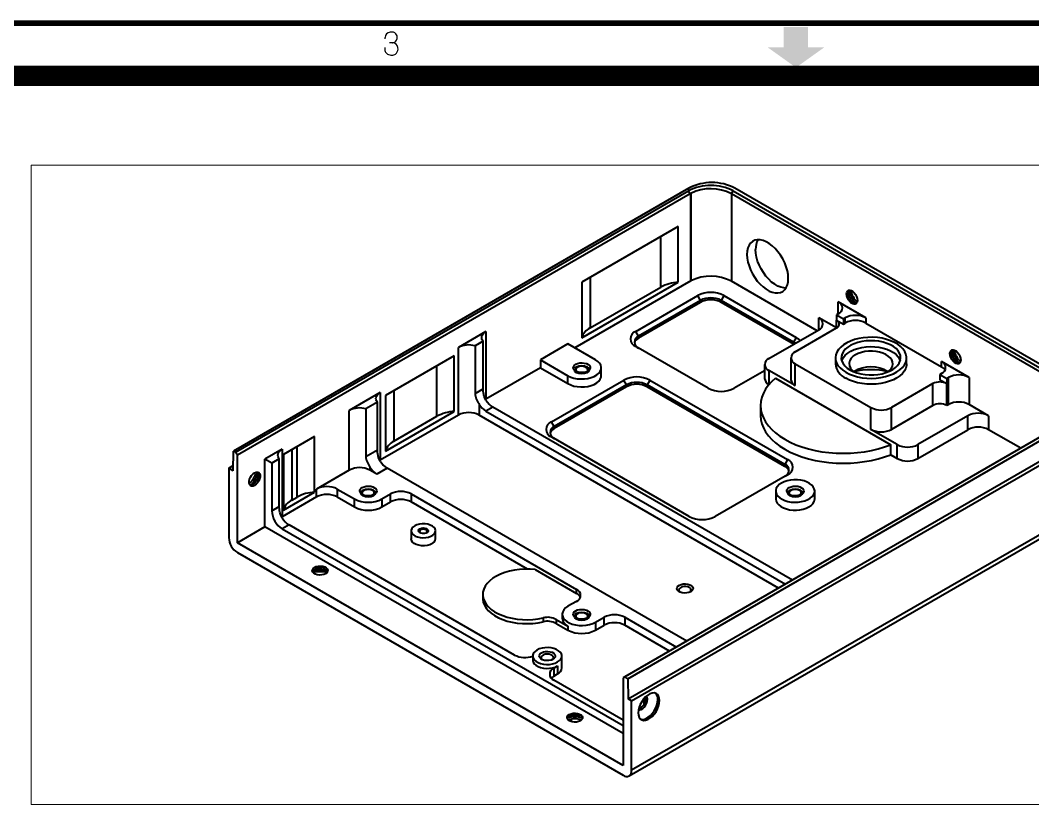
# Model space of a CAD drawing. Header units: millimetres. Extents: x 20 to 594, y 20 to 419.
# Drawn here: x 219 to 343.7, y 321.3 to 419.2 of the extents above; entities that cross this region are included whole.
import ezdxf

# ---------------------------------------------------------------- set-up
doc = ezdxf.new("R2010")
doc.units = ezdxf.units.MM
doc.layers.get('0').update_dxf_attribs({"color": 6})
doc.layers.add('DIM', color=2, linetype='Continuous', lineweight=9)
doc.layers.add('OUTLINE', color=3, linetype='Continuous', lineweight=40)

# ---------------------------------------------------------------- blocks, each defined once
blk = doc.blocks.new('A-2_규격도면_동인광학')
blk.add_hatch(color=256).paths.add_polyline_path([(296.05, 398.38), (293.05, 398.38), (293.05, 395.88), (291.05, 395.88), (294.55, 393.38), (298.05, 395.88), (296.05, 395.88)])
for p, q in [((243.95, 396.94), (243.95, 397.07)), ((244.86, 396.42), (244.47, 396.42)), ((244.86, 396.42), (244.87, 396.42))]:
    blk.add_line(p, q)
for points, const_width in [([(0, 0), (0, 398.86), (574, 398.86), (574, 0)], 0.7), ([(21.5, 6.5), (21.5, 392.36), (567.5, 392.36), (567.5, 6.5)], 2.5)]:
    blk.add_lwpolyline(points, close=True, dxfattribs=dict(const_width=const_width))
for centre, radius, start, end in [((244.63, 397.07), 0.682, 98.2529, 180), ((244.68, 396.73), 1.03, 75.0181, 98.2529), ((244.77, 397.07), 0.675, 44.0835, 75.0181), ((244.72, 397.12), 0.714, 307.7909, 348.3143), ((244.8, 397.1), 0.63, 348.3143, 44.0835), ((244.81, 395.7), 0.927, 169.7156, 200.2921), ((244.76, 397.06), 0.644, 278.5791, 307.7909), ((244.84, 395.75), 0.674, 69.434, 87.2286), ((244.82, 395.71), 0.712, 352.9335, 69.434), ((244.64, 395.74), 0.896, 309.2304, 352.9335), ((244.55, 395.6), 0.649, 200.2921, 239.5601), ((244.78, 395.99), 1.1, 239.5601, 270.0539), ((244.78, 395.57), 0.675, 270.0539, 309.2304)]:
    blk.add_arc(centre, radius, start, end)

msp = doc.modelspace()

# ---------------------------------------------------------------- linework, layer by layer
at = {"layer": 'DIM', "ltscale": 0.5}
msp.add_lwpolyline([(220.3, 401.354), (385.063, 401.354), (385.063, 322.593), (220.3, 322.593)], close=True, dxfattribs=at)
at = {"layer": 'OUTLINE'}
for p, q in [((301.342, 398.516), (245.254, 366.138)), ((245.514, 365.988), (301.305, 398.195)), ((301.517, 397.828), (301.305, 398.195)), ((306.608, 397.828), (306.82, 398.195)), ((306.82, 398.195), (349.247, 373.703)), ((349.931, 373.755), (307.038, 398.516)), ((301.517, 397.828), (245.726, 365.62)), ((301.609, 397.883), (301.609, 387.102)), ((301.609, 397.883), (301.611, 397.88)), ((301.611, 387.101), (301.611, 397.88)), ((349.035, 373.335), (306.608, 397.828)), ((306.608, 397.828), (306.608, 387.049)), ((300.032, 393.786), (288.153, 386.928)), ((300.032, 386.927), (300.032, 393.786)), ((297.898, 386.332), (297.898, 392.554)), ((301.609, 387.102), (287.304, 378.844)), ((288.153, 386.928), (288.153, 380.069)), ((288.153, 380.069), (300.032, 386.927)), ((289.184, 387.523), (289.184, 381.301)), ((301.611, 387.101), (301.609, 387.102)), ((317.151, 380.963), (306.608, 387.049)), ((289.184, 381.301), (297.898, 386.332)), ((294.814, 380.877), (302.45, 385.286)), ((302.79, 384.698), (295.153, 380.289)), ((302.79, 384.453), (295.153, 380.044)), ((302.79, 384.698), (302.45, 385.286)), ((302.79, 384.453), (302.79, 384.698)), ((305.675, 385.286), (305.335, 384.698)), ((314.245, 379.555), (305.335, 384.698)), ((305.335, 384.453), (305.335, 384.698)), ((314.245, 379.31), (305.335, 384.453)), ((305.675, 385.286), (314.584, 380.142)), ((323.155, 382.543), (319.76, 384.503)), ((319.76, 383.033), (319.76, 384.503)), ((319.76, 383.033), (319.548, 382.911)), ((319.548, 381.294), (317.363, 382.555)), ((317.363, 381.086), (317.363, 382.555)), ((319.548, 382.911), (320.397, 382.421)), ((319.548, 382.911), (319.548, 382.274)), ((319.548, 382.274), (320.397, 381.784)), ((319.548, 381.294), (319.548, 382.274)), ((320.397, 382.421), (320.609, 382.543)), ((320.397, 382.421), (320.397, 381.784)), ((320.397, 381.784), (320.609, 381.907)), ((320.609, 381.907), (320.609, 382.543)), ((323.155, 382.543), (323.155, 381.907)), ((323.155, 381.907), (332.488, 376.518)), ((276.358, 380.854), (272.964, 378.895)), ((276.358, 380.854), (276.358, 372.525)), ((295.153, 380.289), (294.814, 380.877)), ((311.212, 377.534), (317.363, 381.086)), ((314.457, 378.355), (319.548, 381.294)), ((276.007, 379.671), (275.013, 379.098)), ((276.007, 373.792), (276.007, 379.671)), ((286.456, 379.334), (283.062, 377.375)), ((289.85, 377.375), (286.456, 379.334)), ((295.153, 380.044), (295.153, 380.289)), ((314.584, 380.142), (314.245, 379.555)), ((314.457, 379.408), (314.245, 379.555)), ((314.245, 379.31), (314.245, 379.555)), ((272.964, 370.566), (272.964, 378.895)), ((275.013, 379.098), (275.013, 373.218)), ((303.723, 373.872), (294.814, 379.016)), ((272.455, 377.866), (263.97, 372.967)), ((272.455, 371.007), (272.455, 377.866)), ((283.062, 377.375), (283.062, 376.395)), ((283.062, 377.375), (286.456, 375.416)), ((310.684, 376.799), (310.684, 375.085)), ((313.93, 377.62), (313.93, 374.926)), ((314.457, 374.191), (314.457, 376.886)), ((314.457, 376.886), (323.791, 371.497)), ((319.411, 377.621), (319.411, 376.886)), ((328.171, 376.886), (328.171, 377.621)), ((335.882, 375.196), (332.488, 377.155)), ((332.488, 376.518), (332.488, 377.155)), ((270.321, 370.412), (270.321, 376.634)), ((283.062, 376.395), (276.358, 372.525)), ((283.062, 376.395), (286.456, 374.436)), ((290.553, 375.415), (290.553, 376.395)), ((310.684, 376.029), (306.948, 373.872)), ((311.212, 376.065), (311.212, 374.35)), ((314.457, 374.191), (311.212, 376.065)), ((332.488, 375.686), (332.276, 375.563)), ((332.276, 375.563), (333.125, 375.073)), ((332.276, 375.563), (332.276, 374.926)), ((284.419, 369.733), (293.329, 374.877)), ((293.668, 374.289), (284.759, 369.145)), ((286.456, 374.436), (286.456, 375.416)), ((293.668, 374.289), (293.329, 374.877)), ((293.668, 374.044), (293.668, 374.289)), ((296.553, 374.877), (296.214, 374.289)), ((313.184, 364.492), (296.214, 374.289)), ((296.214, 374.044), (296.214, 374.289)), ((296.553, 374.877), (313.524, 365.08)), ((311.212, 374.35), (311.239, 374.334)), ((312.025, 375.105), (326.223, 366.909)), ((331.428, 374.436), (326.337, 371.497)), ((331.428, 371.742), (331.428, 374.436)), ((332.276, 374.926), (333.125, 374.436)), ((333.125, 375.073), (333.337, 375.196)), ((333.125, 375.073), (333.125, 374.436)), ((333.125, 371.742), (333.125, 374.436)), ((333.337, 371.864), (333.337, 375.196)), ((335.882, 375.196), (335.882, 371.864)), ((263.333, 373.335), (259.515, 371.131)), ((263.333, 373.335), (263.333, 365.006)), ((265.001, 373.562), (265.001, 367.34)), ((275.013, 373.218), (276.007, 373.792)), ((293.668, 374.044), (284.759, 368.9)), ((313.184, 364.247), (296.214, 374.044)), ((262.982, 372.152), (261.563, 371.334)), ((262.982, 366.273), (262.982, 372.152)), ((263.97, 372.967), (263.97, 366.108)), ((275.51, 371.92), (275.51, 370.566)), ((333.337, 371.864), (333.125, 371.742)), ((338.28, 370.48), (335.882, 371.864)), ((259.515, 363.782), (259.515, 371.131)), ((261.563, 371.334), (261.563, 365.454)), ((272.964, 370.566), (263.333, 365.006)), ((263.97, 366.108), (272.455, 371.007)), ((312.419, 349.259), (275.51, 370.566)), ((277.207, 371.546), (276.358, 371.056)), ((276.358, 371.056), (313.268, 349.748)), ((314.116, 350.238), (277.207, 371.546)), ((349.247, 370.519), (293.456, 338.311)), ((310.197, 371.742), (310.197, 370.517)), ((323.791, 368.803), (323.791, 371.497)), ((331.428, 371.742), (326.337, 368.803)), ((326.337, 368.803), (326.337, 371.497)), ((265.001, 367.34), (270.321, 370.412)), ((284.759, 369.145), (284.419, 369.733)), ((293.843, 338.088), (349.931, 370.467)), ((335.734, 370.48), (329.582, 366.929)), ((335.734, 368.766), (335.734, 370.48)), ((338.28, 370.48), (338.28, 368.766)), ((284.759, 368.9), (284.759, 369.145)), ((294.305, 335.372), (352.005, 368.681)), ((327.037, 366.929), (323.791, 368.803)), ((329.582, 365.214), (335.734, 368.766)), ((342.245, 366.477), (338.28, 368.766)), ((255.23, 367.922), (251.411, 365.718)), ((255.23, 361.063), (255.23, 367.922)), ((301.39, 358.075), (284.419, 367.872)), ((293.88, 335.617), (349.968, 367.996)), ((326.223, 365.684), (326.223, 366.909)), ((327.037, 365.214), (327.037, 366.929)), ((329.582, 366.929), (329.582, 365.214)), ((245.217, 363.709), (245.254, 366.138)), ((245.514, 365.988), (245.254, 366.138)), ((245.726, 365.62), (245.514, 365.988)), ((245.726, 354.842), (245.726, 365.62)), ((251.242, 366.355), (249.12, 365.13)), ((251.242, 366.355), (251.242, 358.026)), ((251.411, 365.718), (251.411, 358.859)), ((252.442, 366.313), (252.442, 360.091)), ((253.096, 360.468), (253.096, 366.69)), ((261.563, 365.454), (262.982, 366.273)), ((326.223, 365.684), (327.037, 365.214)), ((244.666, 364.028), (245.227, 364.352)), ((249.969, 364.64), (249.12, 365.13)), ((249.12, 356.801), (249.12, 365.13)), ((250.89, 365.172), (249.969, 364.64)), ((249.969, 364.64), (249.969, 358.761)), ((250.89, 359.293), (250.89, 365.172)), ((313.524, 365.08), (313.184, 364.492)), ((313.184, 364.247), (313.184, 364.492)), ((244.666, 364.028), (244.666, 355.454)), ((245.217, 363.709), (244.666, 364.028)), ((259.515, 363.782), (255.484, 361.455)), ((262.061, 364.156), (262.061, 363.782)), ((262.909, 363.292), (262.061, 363.782)), ((264.182, 364.027), (262.909, 363.292)), ((301.091, 342.719), (264.182, 364.027)), ((313.524, 363.218), (304.614, 358.075)), ((251.411, 358.859), (255.23, 361.063)), ((255.484, 360.475), (255.484, 361.455)), ((258.03, 361.455), (260.151, 360.23)), ((258.03, 361.455), (258.03, 360.475)), ((263.545, 360.23), (264.606, 360.843)), ((264.606, 359.863), (264.606, 360.843)), ((267.152, 360.843), (287.516, 349.086)), ((267.152, 360.843), (267.152, 359.863)), ((312.057, 361.21), (312.057, 360.23)), ((316.857, 360.23), (316.857, 361.21)), ((249.969, 358.761), (250.89, 359.293)), ((255.484, 360.475), (251.242, 358.026)), ((252.442, 360.091), (253.096, 360.468)), ((258.03, 360.475), (260.151, 359.251)), ((260.151, 359.251), (260.151, 360.23)), ((263.545, 360.23), (263.545, 359.251)), ((263.545, 359.251), (264.606, 359.863)), ((281.481, 351.591), (267.152, 359.863)), ((293.994, 326.112), (352.671, 359.985)), ((352.005, 360.108), (294.305, 326.798)), ((249.12, 356.801), (245.726, 354.842)), ((293.244, 331.329), (249.12, 356.801)), ((252.09, 357.046), (251.242, 356.557)), ((279.88, 341.004), (252.09, 357.046)), ((251.242, 356.557), (293.244, 332.309)), ((267.137, 356.312), (267.137, 355.332)), ((270.137, 355.332), (270.137, 356.312)), ((293.244, 327.411), (245.726, 354.842)), ((245.726, 353.617), (293.244, 326.186)), ((282.436, 351.529), (287.516, 348.596)), ((275.965, 348.474), (275.965, 347.984)), ((287.516, 348.596), (287.516, 349.086)), ((287.516, 347.617), (286.456, 347.005)), ((283.384, 345.583), (283.384, 345.093)), ((285.753, 346.025), (285.753, 345.535)), ((289.85, 345.045), (290.91, 345.657)), ((290.91, 344.678), (290.91, 345.657)), ((293.456, 345.657), (299.819, 341.984)), ((293.456, 345.657), (293.456, 344.678)), ((285.006, 345.392), (286.456, 344.555)), ((285.006, 345.392), (285.006, 344.902)), ((285.006, 344.902), (286.456, 344.065)), ((286.456, 344.555), (286.456, 344.065)), ((289.85, 345.045), (289.85, 344.065)), ((289.85, 344.065), (290.91, 344.678)), ((298.97, 341.495), (293.456, 344.678)), ((282.11, 340.882), (282.11, 340.392)), ((285.71, 339.412), (285.71, 340.882)), ((284.716, 339.387), (285.183, 339.657)), ((284.716, 339.387), (284.716, 338.408)), ((285.183, 339.657), (285.183, 338.677)), ((284.716, 338.408), (285.183, 338.677)), ((293.456, 338.311), (293.244, 338.189)), ((293.244, 338.189), (293.244, 327.411)), ((293.843, 338.088), (293.456, 338.311)), ((293.843, 338.088), (293.88, 335.617)), ((293.244, 332.995), (284.716, 337.918)), ((294.305, 335.372), (293.88, 335.617)), ((295.79, 335.599), (295.79, 334.882)), ((294.305, 326.798), (294.305, 335.372)), ((286.88, 332.792), (286.88, 333.109))]:
    msp.add_line(p, q, dxfattribs=at)
at = {"layer": 'OUTLINE', "flags": 128}
for points in [[(308.517, 390.356), (308.546, 389.902), (308.631, 389.425), (308.77, 388.935), (308.96, 388.445), (309.197, 387.965), (309.476, 387.505), (309.79, 387.076), (310.133, 386.687), (310.497, 386.348), (310.873, 386.065), (311.253, 385.846), (311.629, 385.694), (311.993, 385.614), (312.336, 385.606), (312.65, 385.672), (312.929, 385.81), (313.166, 386.017), (313.357, 386.287), (313.496, 386.616), (313.58, 386.996), (313.609, 387.417), (313.58, 387.872), (313.496, 388.349), (313.357, 388.838), (313.166, 389.329), (312.929, 389.809), (312.65, 390.269), (312.336, 390.698), (311.993, 391.086), (311.629, 391.426), (311.253, 391.708), (310.873, 391.928), (310.497, 392.08), (310.133, 392.16), (309.79, 392.167), (309.476, 392.101), (309.197, 391.963), (308.96, 391.757), (308.77, 391.486), (308.631, 391.158), (308.546, 390.778), (308.517, 390.356)], [(313.313, 386.214), (313.054, 386.226), (312.69, 386.306), (312.314, 386.458), (311.933, 386.678), (311.557, 386.96), (311.194, 387.3), (310.851, 387.688), (310.537, 388.117), (310.258, 388.577), (310.02, 389.057), (309.83, 389.548), (309.691, 390.037), (309.607, 390.514), (309.578, 390.969)], [(320.779, 385.483), (320.806, 385.688), (320.886, 385.844), (321.013, 385.94), (321.175, 385.967), (321.361, 385.923), (321.554, 385.811), (321.739, 385.641), (321.902, 385.427), (322.029, 385.185), (322.109, 384.936), (322.136, 384.699), (322.109, 384.494), (322.029, 384.337), (321.902, 384.242), (321.739, 384.215), (321.554, 384.259), (321.361, 384.371), (321.175, 384.541), (321.013, 384.755), (320.886, 384.997), (320.806, 385.246), (320.779, 385.483)], [(320.991, 385.605), (321.018, 385.81), (321.095, 385.963)], [(276.007, 379.671), (275.907, 379.82), (275.848, 379.976), (275.831, 380.136), (275.857, 380.295), (275.925, 380.45), (276.032, 380.597), (276.178, 380.733), (276.358, 380.854)], [(314.584, 380.142), (314.868, 379.943), (315.052, 379.751)], [(320.694, 375.833), (321.134, 375.61), (321.622, 375.424), (322.149, 375.276), (322.705, 375.171), (323.28, 375.109), (323.864, 375.092), (324.447, 375.121), (325.019, 375.193), (325.568, 375.309), (326.086, 375.467), (326.563, 375.663), (326.99, 375.893), (327.36, 376.155), (327.667, 376.443), (327.904, 376.751), (328.068, 377.076), (328.156, 377.41), (328.165, 377.747), (328.097, 378.083), (327.952, 378.41), (327.733, 378.723), (327.443, 379.017), (327.088, 379.285), (326.674, 379.524), (326.209, 379.729), (325.701, 379.896), (325.158, 380.023), (324.592, 380.106), (324.01, 380.146), (323.425, 380.14), (322.847, 380.09), (322.285, 379.995), (321.75, 379.858), (321.252, 379.681), (320.799, 379.467), (320.399, 379.221), (320.06, 378.945), (319.788, 378.646), (319.586, 378.329), (319.46, 377.999), (319.412, 377.663), (319.441, 377.325), (319.548, 376.993), (319.73, 376.672), (319.986, 376.368), (320.309, 376.087), (320.694, 375.833)], [(321.203, 376.127), (321.607, 375.925), (322.058, 375.759), (322.546, 375.634), (323.061, 375.55), (323.59, 375.511), (324.125, 375.516), (324.652, 375.567), (325.161, 375.661), (325.64, 375.797), (326.08, 375.972), (326.472, 376.182), (326.806, 376.423), (327.076, 376.689), (327.276, 376.975), (327.402, 377.275), (327.45, 377.582), (327.421, 377.89), (327.314, 378.192), (327.133, 378.482), (326.88, 378.754), (326.561, 379.002), (326.183, 379.22), (325.754, 379.404), (325.284, 379.55), (324.781, 379.655), (324.258, 379.716), (323.724, 379.733), (323.192, 379.705), (322.673, 379.632), (322.177, 379.517), (321.716, 379.361), (321.299, 379.168), (320.935, 378.942), (320.632, 378.688), (320.397, 378.411), (320.234, 378.118), (320.146, 377.813), (320.136, 377.505), (320.205, 377.199), (320.349, 376.902), (320.567, 376.62), (320.854, 376.36), (321.203, 376.127)], [(320.187, 377.253), (320.234, 377.383), (320.397, 377.676), (320.632, 377.953), (320.935, 378.207), (321.299, 378.433), (321.716, 378.626), (322.177, 378.782), (322.673, 378.897), (323.192, 378.97), (323.724, 378.998), (324.258, 378.981), (324.781, 378.92), (325.284, 378.815), (325.754, 378.669), (326.183, 378.485), (326.561, 378.267), (326.88, 378.019), (327.133, 377.747), (327.314, 377.457), (327.395, 377.253)], [(325.837, 375.869), (325.855, 375.881), (326.12, 376.097), (326.317, 376.335), (326.442, 376.59), (326.49, 376.853), (326.461, 377.116), (326.355, 377.374), (326.175, 377.617), (325.927, 377.839), (325.617, 378.034), (325.255, 378.195), (324.851, 378.319), (324.416, 378.402), (323.963, 378.441), (323.505, 378.436), (323.055, 378.385), (322.627, 378.292), (322.232, 378.158), (321.882, 377.988)], [(333.507, 378.135), (333.534, 378.34), (333.614, 378.497), (333.741, 378.592), (333.903, 378.619), (334.089, 378.575), (334.282, 378.463), (334.467, 378.293), (334.63, 378.079), (334.756, 377.837), (334.837, 377.588), (334.864, 377.351), (334.837, 377.146), (334.756, 376.99), (334.63, 376.894), (334.467, 376.867), (334.282, 376.912), (334.089, 377.023), (333.903, 377.193), (333.741, 377.407), (333.614, 377.649), (333.534, 377.898), (333.507, 378.135)], [(333.719, 378.258), (333.746, 378.463), (333.823, 378.615)], [(286.456, 375.416), (286.796, 375.252), (287.183, 375.128), (287.603, 375.047), (288.042, 375.011), (288.484, 375.023), (288.915, 375.082), (289.321, 375.185), (289.686, 375.329), (289.999, 375.51), (290.249, 375.721), (290.428, 375.955), (290.53, 376.204), (290.55, 376.459), (290.489, 376.712), (290.348, 376.955), (290.133, 377.178), (289.85, 377.375)], [(287.41, 376.824), (287.638, 376.924), (287.904, 376.984), (288.189, 377.001), (288.47, 376.973), (288.729, 376.902), (288.944, 376.794), (289.101, 376.656), (289.187, 376.498), (289.197, 376.333), (289.13, 376.173), (288.989, 376.029), (288.787, 375.912), (288.538, 375.831), (288.26, 375.792), (287.974, 375.798), (287.702, 375.848), (287.463, 375.938), (287.275, 376.063), (287.152, 376.212), (287.103, 376.375), (287.133, 376.539), (287.238, 376.692), (287.41, 376.824)], [(328.171, 376.886), (328.156, 376.675), (328.068, 376.341), (327.904, 376.016), (327.667, 375.708), (327.36, 375.42), (326.99, 375.158), (326.563, 374.928), (326.086, 374.732), (325.568, 374.575), (325.019, 374.458), (324.447, 374.386), (323.864, 374.357), (323.28, 374.374), (322.705, 374.436), (322.149, 374.542), (321.622, 374.689), (321.134, 374.875), (320.694, 375.098)], [(287.516, 375.783), (287.321, 375.951), (287.253, 376.15), (287.321, 376.349), (287.516, 376.518), (287.808, 376.63), (288.153, 376.67), (288.497, 376.63), (288.789, 376.518), (288.984, 376.349), (289.053, 376.15), (288.984, 375.951), (288.789, 375.783), (288.497, 375.67), (288.153, 375.631), (287.808, 375.67), (287.516, 375.783)], [(288.771, 375.905), (288.851, 375.993), (288.902, 376.132), (288.872, 376.274), (288.763, 376.402), (288.589, 376.503), (288.367, 376.565), (288.122, 376.583), (287.88, 376.554), (287.668, 376.481), (287.508, 376.372), (287.419, 376.239), (287.409, 376.097), (287.479, 375.96), (287.534, 375.905)], [(286.456, 374.436), (286.796, 374.272), (287.183, 374.148), (287.603, 374.067), (288.042, 374.031), (288.484, 374.043), (288.915, 374.102), (289.321, 374.205), (289.686, 374.349), (289.999, 374.53), (290.249, 374.741), (290.428, 374.975), (290.53, 375.224), (290.553, 375.415)], [(312.025, 375.105), (311.55, 374.672), (311.142, 374.217), (310.804, 373.743), (310.539, 373.254), (310.348, 372.753), (310.234, 372.244), (310.197, 371.732), (310.237, 371.22), (310.354, 370.712), (310.547, 370.212), (310.815, 369.723), (311.156, 369.249), (311.566, 368.795), (312.044, 368.363), (312.584, 367.956), (313.184, 367.578), (313.839, 367.232), (314.543, 366.92), (315.292, 366.644), (316.079, 366.407), (316.9, 366.21), (317.746, 366.056), (318.613, 365.944), (319.493, 365.877), (320.38, 365.853), (321.268, 365.875), (322.148, 365.941), (323.016, 366.051), (323.863, 366.204), (324.684, 366.399), (325.473, 366.634), (326.223, 366.909)], [(262.982, 372.152), (262.882, 372.301), (262.823, 372.457), (262.806, 372.617), (262.832, 372.776), (262.9, 372.931), (263.008, 373.078), (263.153, 373.214), (263.333, 373.335)], [(310.197, 370.517), (310.197, 370.507), (310.237, 369.995), (310.354, 369.487), (310.547, 368.987), (310.815, 368.498), (311.156, 368.025), (311.566, 367.57), (312.044, 367.138), (312.584, 366.731), (313.184, 366.353), (313.839, 366.007), (314.543, 365.695), (315.292, 365.419), (316.079, 365.182), (316.9, 364.986), (317.746, 364.831), (318.613, 364.719), (319.493, 364.652), (320.38, 364.629), (321.268, 364.65), (322.148, 364.716), (323.016, 364.826), (323.863, 364.979), (324.684, 365.174), (325.473, 365.41), (326.223, 365.684)], [(250.89, 365.172), (250.791, 365.321), (250.732, 365.477), (250.715, 365.637), (250.741, 365.796), (250.808, 365.95), (250.916, 366.098), (251.062, 366.233), (251.242, 366.355)], [(247.848, 361.897), (247.656, 361.818), (247.481, 361.809), (247.335, 361.871), (247.23, 361.998), (247.176, 362.181), (247.176, 362.404), (247.23, 362.65), (247.335, 362.898), (247.481, 363.128), (247.656, 363.322), (247.848, 363.464), (248.039, 363.543), (248.215, 363.552), (248.361, 363.49), (248.465, 363.363), (248.52, 363.18), (248.52, 362.957), (248.465, 362.711), (248.361, 362.463), (248.215, 362.233), (248.039, 362.039), (247.848, 361.897)], [(248.21, 363.553), (248.287, 363.4), (248.314, 363.195), (248.287, 362.958), (248.207, 362.709), (248.08, 362.467), (247.918, 362.253), (247.732, 362.083), (247.539, 361.971), (247.354, 361.927), (247.274, 361.931)], [(261.106, 361.639), (261.334, 361.738), (261.6, 361.799), (261.884, 361.816), (262.166, 361.788), (262.424, 361.717), (262.64, 361.608), (262.797, 361.47), (262.883, 361.313), (262.893, 361.148), (262.825, 360.988), (262.685, 360.844), (262.483, 360.727), (262.234, 360.646), (261.956, 360.607), (261.67, 360.613), (261.397, 360.663), (261.158, 360.753), (260.97, 360.878), (260.848, 361.027), (260.799, 361.189), (260.828, 361.354), (260.933, 361.507), (261.106, 361.639)], [(312.76, 362.19), (312.484, 361.999), (312.272, 361.783), (312.13, 361.549), (312.063, 361.303), (312.072, 361.055), (312.159, 360.812), (312.319, 360.581), (312.548, 360.371), (312.838, 360.187), (313.18, 360.037), (313.564, 359.924), (313.976, 359.853), (314.403, 359.825), (314.833, 359.842), (315.25, 359.902), (315.642, 360.005), (315.995, 360.146), (316.299, 360.322), (316.545, 360.526), (316.722, 360.752), (316.828, 360.993), (316.857, 361.241), (316.808, 361.488), (316.685, 361.726), (316.489, 361.947), (316.229, 362.145), (315.911, 362.312), (315.547, 362.445), (315.147, 362.537), (314.726, 362.587), (314.296, 362.592), (313.871, 362.554), (313.465, 362.472), (313.09, 362.349), (312.76, 362.19)], [(313.715, 361.639), (313.943, 361.738), (314.209, 361.799), (314.493, 361.816), (314.775, 361.788), (315.033, 361.717), (315.249, 361.608), (315.405, 361.47), (315.492, 361.313), (315.502, 361.148), (315.434, 360.988), (315.294, 360.844), (315.092, 360.727), (314.842, 360.646), (314.565, 360.607), (314.279, 360.613), (314.006, 360.663), (313.767, 360.753), (313.579, 360.878), (313.456, 361.027), (313.408, 361.189), (313.437, 361.354), (313.542, 361.507), (313.715, 361.639)], [(261.212, 360.598), (261.017, 360.766), (260.948, 360.965), (261.017, 361.164), (261.212, 361.332), (261.504, 361.445), (261.848, 361.485), (262.193, 361.445), (262.485, 361.332), (262.68, 361.164), (262.748, 360.965), (262.68, 360.766), (262.485, 360.598), (262.193, 360.485), (261.848, 360.446), (261.504, 360.485), (261.212, 360.598)], [(262.467, 360.72), (262.547, 360.808), (262.598, 360.947), (262.567, 361.089), (262.459, 361.217), (262.284, 361.317), (262.062, 361.38), (261.817, 361.398), (261.576, 361.368), (261.364, 361.295), (261.204, 361.187), (261.114, 361.054), (261.104, 360.912), (261.175, 360.775), (261.23, 360.72)], [(313.821, 360.598), (313.626, 360.766), (313.557, 360.965), (313.626, 361.164), (313.821, 361.332), (314.113, 361.445), (314.457, 361.485), (314.802, 361.445), (315.094, 361.332), (315.289, 361.164), (315.357, 360.965), (315.289, 360.766), (315.094, 360.598), (314.802, 360.485), (314.457, 360.446), (314.113, 360.485), (313.821, 360.598)], [(315.076, 360.72), (315.156, 360.808), (315.206, 360.947), (315.176, 361.089), (315.068, 361.217), (314.893, 361.317), (314.671, 361.38), (314.426, 361.398), (314.185, 361.368), (313.972, 361.295), (313.813, 361.187), (313.723, 361.054), (313.713, 360.912), (313.783, 360.775), (313.839, 360.72)], [(312.057, 360.23), (312.058, 360.199), (312.106, 359.952), (312.23, 359.714), (312.425, 359.493), (312.686, 359.295), (313.003, 359.128), (313.368, 358.996), (313.767, 358.903), (314.188, 358.853), (314.619, 358.848), (315.044, 358.887), (315.45, 358.969), (315.824, 359.091), (316.154, 359.251)], [(267.576, 356.924), (267.36, 356.766), (267.213, 356.584), (267.142, 356.387), (267.152, 356.186), (267.243, 355.992), (267.408, 355.815), (267.639, 355.665), (267.925, 355.549), (268.248, 355.475), (268.593, 355.446), (268.94, 355.464), (269.271, 355.527), (269.567, 355.632), (269.813, 355.775), (269.996, 355.946), (270.106, 356.136), (270.136, 356.337), (270.086, 356.536), (269.957, 356.723), (269.757, 356.887), (269.497, 357.021), (269.19, 357.116), (268.854, 357.168), (268.506, 357.174), (268.165, 357.134), (267.849, 357.049), (267.576, 356.924)], [(268.212, 356.557), (268.394, 356.628), (268.609, 356.658), (268.827, 356.64), (269.02, 356.578), (269.161, 356.48), (269.231, 356.359), (269.221, 356.232), (269.132, 356.116), (268.976, 356.026), (268.774, 355.974), (268.554, 355.969), (268.345, 356.009), (268.175, 356.09), (268.068, 356.202), (268.037, 356.328), (268.088, 356.452), (268.212, 356.557)], [(269.014, 356.042), (269.08, 356.108), (269.117, 356.214), (269.08, 356.32), (268.976, 356.41), (268.82, 356.47), (268.637, 356.491), (268.453, 356.47), (268.297, 356.41), (268.193, 356.32), (268.157, 356.214), (268.193, 356.108), (268.259, 356.042)], [(269.697, 354.719), (269.424, 354.595), (269.108, 354.51), (268.767, 354.469), (268.419, 354.475), (268.083, 354.527), (267.776, 354.622), (267.516, 354.756), (267.316, 354.921), (267.188, 355.108), (267.137, 355.307), (267.137, 355.332)], [(256.588, 351.021), (256.369, 350.927), (256.113, 350.871), (255.84, 350.86), (255.573, 350.894), (255.333, 350.969), (255.14, 351.081), (255.009, 351.219), (254.951, 351.373), (254.971, 351.531), (255.066, 351.679), (255.23, 351.805), (255.449, 351.899), (255.705, 351.955), (255.977, 351.966), (256.244, 351.932), (256.484, 351.857), (256.677, 351.745), (256.808, 351.607), (256.866, 351.453), (256.847, 351.295), (256.751, 351.147), (256.588, 351.021)], [(256.588, 351.56), (256.751, 351.434), (256.845, 351.291)], [(282.436, 351.529), (281.794, 351.581), (281.145, 351.589), (280.5, 351.551), (279.868, 351.469), (279.257, 351.344), (278.676, 351.177), (278.134, 350.972), (277.639, 350.73), (277.197, 350.456), (276.815, 350.154), (276.499, 349.827), (276.254, 349.48), (276.082, 349.119), (275.986, 348.749), (275.967, 348.375), (276.027, 348.002), (276.163, 347.636), (276.375, 347.282), (276.658, 346.946), (277.009, 346.631), (277.423, 346.343), (277.894, 346.086), (278.415, 345.863), (278.978, 345.678), (279.576, 345.533), (280.2, 345.43), (280.84, 345.371), (281.488, 345.357), (282.134, 345.388), (282.769, 345.464), (283.384, 345.583)], [(301.581, 348.805), (301.355, 348.707), (301.091, 348.65), (300.81, 348.639), (300.535, 348.673), (300.287, 348.751), (300.088, 348.866), (299.953, 349.009), (299.893, 349.168), (299.913, 349.33), (300.012, 349.483), (300.181, 349.613), (300.406, 349.71), (300.67, 349.767), (300.951, 349.779), (301.227, 349.744), (301.474, 349.666), (301.673, 349.551), (301.808, 349.408), (301.868, 349.249), (301.848, 349.087), (301.75, 348.935), (301.581, 348.805)], [(301.411, 349.319), (301.21, 349.402), (300.973, 349.442), (300.727, 349.436), (300.497, 349.385), (300.308, 349.293), (300.182, 349.17), (300.131, 349.031), (300.162, 348.889), (300.27, 348.761), (300.277, 348.756)], [(275.965, 347.984), (275.967, 347.885), (276.027, 347.512), (276.163, 347.146), (276.375, 346.793), (276.658, 346.456), (277.009, 346.141), (277.423, 345.853), (277.894, 345.596), (278.415, 345.373), (278.978, 345.188), (279.576, 345.043), (280.2, 344.94), (280.84, 344.881), (281.488, 344.868), (282.134, 344.899), (282.769, 344.974), (283.384, 345.093)], [(286.456, 347.005), (286.173, 346.808), (285.957, 346.584), (285.817, 346.342), (285.755, 346.089), (285.776, 345.833), (285.877, 345.585), (286.056, 345.351), (286.306, 345.14), (286.62, 344.959), (286.985, 344.814), (287.39, 344.711), (287.821, 344.653), (288.264, 344.641), (288.702, 344.676), (289.122, 344.757), (289.509, 344.882), (289.85, 345.045)], [(287.41, 346.453), (287.638, 346.553), (287.904, 346.614), (288.189, 346.631), (288.47, 346.603), (288.729, 346.532), (288.944, 346.423), (289.101, 346.285), (289.187, 346.128), (289.197, 345.963), (289.13, 345.802), (288.989, 345.659), (288.787, 345.542), (288.538, 345.461), (288.26, 345.422), (287.974, 345.428), (287.702, 345.477), (287.463, 345.568), (287.275, 345.692), (287.152, 345.841), (287.103, 346.004), (287.133, 346.168), (287.238, 346.322), (287.41, 346.453)], [(287.516, 345.413), (287.321, 345.581), (287.253, 345.78), (287.321, 345.979), (287.516, 346.147), (287.808, 346.26), (288.153, 346.299), (288.497, 346.26), (288.789, 346.147), (288.984, 345.979), (289.053, 345.78), (288.984, 345.581), (288.789, 345.413), (288.497, 345.3), (288.153, 345.26), (287.808, 345.3), (287.516, 345.413)], [(288.771, 345.535), (288.851, 345.623), (288.902, 345.762), (288.872, 345.903), (288.763, 346.031), (288.589, 346.132), (288.367, 346.195), (288.122, 346.212), (287.88, 346.183), (287.668, 346.11), (287.508, 346.002), (287.419, 345.869), (287.409, 345.726), (287.479, 345.59), (287.534, 345.535)], [(282.637, 341.616), (282.401, 341.448), (282.23, 341.254), (282.132, 341.044), (282.113, 340.827), (282.171, 340.613), (282.306, 340.41), (282.511, 340.228), (282.777, 340.074), (283.093, 339.956), (283.444, 339.878), (283.816, 339.844), (284.192, 339.855), (284.555, 339.911), (284.89, 340.01), (285.183, 340.147), (285.42, 340.316), (285.591, 340.509), (285.688, 340.719), (285.708, 340.936), (285.649, 341.151), (285.514, 341.353), (285.309, 341.536), (285.043, 341.689), (284.727, 341.807), (284.376, 341.885), (284.004, 341.919), (283.629, 341.908), (283.265, 341.852), (282.93, 341.753), (282.637, 341.616)], [(283.21, 341.286), (283.436, 341.383), (283.7, 341.44), (283.981, 341.452), (284.256, 341.417), (284.503, 341.339), (284.703, 341.224), (284.838, 341.081), (284.898, 340.922), (284.877, 340.76), (284.779, 340.608), (284.61, 340.477), (284.385, 340.38), (284.121, 340.323), (283.839, 340.312), (283.564, 340.346), (283.317, 340.424), (283.118, 340.539), (282.983, 340.682), (282.923, 340.841), (282.943, 341.003), (283.041, 341.155), (283.21, 341.286)], [(284.514, 340.429), (284.609, 340.528), (284.659, 340.668), (284.629, 340.809), (284.521, 340.937), (284.346, 341.038), (284.124, 341.101), (283.879, 341.118), (283.637, 341.089), (283.425, 341.016), (283.266, 340.907), (283.176, 340.774), (283.166, 340.632), (283.236, 340.495), (283.307, 340.429)], [(282.11, 340.392), (282.113, 340.337), (282.171, 340.123), (282.306, 339.92), (282.511, 339.738), (282.777, 339.584), (283.093, 339.466), (283.444, 339.388), (283.816, 339.354), (284.192, 339.365), (284.555, 339.422), (284.89, 339.52), (285.183, 339.657)], [(284.716, 338.408), (284.492, 338.25), (284.402, 338.163)], [(297.741, 335.396), (297.712, 335.695), (297.627, 335.948), (297.49, 336.144), (297.306, 336.274), (297.084, 336.332), (296.832, 336.316), (296.563, 336.227), (296.288, 336.068), (296.019, 335.847), (295.768, 335.573), (295.546, 335.257), (295.362, 334.915), (295.224, 334.561), (295.139, 334.21), (295.111, 333.878), (295.139, 333.578), (295.224, 333.326), (295.362, 333.13), (295.546, 333), (295.768, 332.942), (296.019, 332.958), (296.288, 333.047), (296.563, 333.206), (296.832, 333.427), (297.084, 333.701), (297.306, 334.016), (297.49, 334.358), (297.627, 334.713), (297.712, 335.064), (297.741, 335.396)], [(295.15, 334.271), (295.295, 334.251), (295.481, 334.295), (295.674, 334.407), (295.859, 334.576), (296.022, 334.791), (296.148, 335.033), (296.229, 335.282), (296.256, 335.519)], [(295.396, 333.098), (295.556, 333.064), (295.807, 333.08), (296.076, 333.17), (296.351, 333.328), (296.62, 333.55), (296.871, 333.824), (297.094, 334.139), (297.278, 334.481), (297.415, 334.835), (297.5, 335.186), (297.529, 335.519)], [(287.983, 332.897), (287.764, 332.802), (287.508, 332.747), (287.236, 332.736), (286.969, 332.769), (286.729, 332.845), (286.536, 332.957), (286.405, 333.095), (286.347, 333.249), (286.366, 333.407), (286.462, 333.554), (286.625, 333.681), (286.844, 333.775), (287.1, 333.83), (287.373, 333.842), (287.64, 333.808), (287.88, 333.732), (288.073, 333.621), (288.204, 333.482), (288.262, 333.328), (288.242, 333.171), (288.147, 333.023), (287.983, 332.897)], [(287.983, 333.436), (288.147, 333.309), (288.24, 333.166)]]:
    msp.add_lwpolyline(points, dxfattribs=at)
at = {"layer": 'OUTLINE'}
for centre, radius, start, end in [((304.19, 393.048), 6.166, 62.49143, 117.50857), ((304.063, 392.899), 5.971, 62.49143, 117.50857), ((304.058, 392.929), 5.523, 62.49967, 116.30129), ((311.787, 391.065), 2.211, 149.94364, 182.49073), ((300.272, 381.942), 4.991, 92.7589, 118.405), ((304.058, 382.15), 5.523, 62.49967, 116.30129), ((304.063, 382.174), 3.504, 62.60967, 117.39033), ((322.213, 385.551), 1.223, 177.46626, 261.47557), ((323.998, 386.557), 3.03, 192.92375, 227.07087), ((324.242, 386.699), 3.066, 194.07283, 225.92179), ((304.063, 382.241), 2.767, 62.60967, 117.39033), ((304.063, 381.996), 2.767, 62.60967, 117.39033), ((319.482, 383.768), 0.786, 290.78342, 69.21658), ((317.084, 381.82), 0.786, 290.78342, 69.21658), ((319.362, 381.784), 0.524, 290.78342, 69.21658), ((321.882, 380.087), 2.767, 62.60967, 117.39033), ((321.882, 379.45), 2.767, 62.60967, 117.39033), ((290.043, 379.534), 1.965, 115.94956, 164.20676), ((295.167, 379.946), 0.995, 110.78342, 249.21658), ((295.562, 379.178), 0.958, 115.26673, 164.6355), ((295.432, 379.555), 0.786, 110.78342, 249.21658), ((274.247, 376.388), 2.816, 74.21725, 117.09579), ((314.736, 377.62), 0.786, 110.78342, 249.21658), ((334.941, 378.203), 1.223, 177.46626, 261.47557), ((336.726, 379.21), 3.03, 192.92375, 227.07087), ((336.97, 379.351), 3.066, 194.07283, 225.92179), ((311.49, 376.799), 0.786, 110.78342, 249.21658), ((321.606, 377.106), 2.206, 185.73675, 245.58339), ((322.286, 376.898), 1.163, 110.36659, 242.23777), ((332.209, 376.42), 0.786, 290.78342, 69.21658), ((323.791, 372.519), 3.985, 58.20219, 121.79781), ((323.791, 367.639), 8.518, 75.81229, 104.18771), ((331.972, 375.53), 1.115, 30.85264, 62.39339), ((334.61, 372.739), 2.767, 62.60967, 117.39033), ((294.941, 371.765), 3.504, 62.60967, 117.39033), ((294.941, 371.832), 2.767, 62.60967, 117.39033), ((294.941, 371.587), 2.767, 62.60967, 117.39033), ((311.585, 375.175), 0.905, 185.6948, 245.62534), ((314.831, 375.016), 0.905, 185.6948, 245.62534), ((332.276, 372.799), 1.844, 62.60967, 117.39033), ((305.335, 376.984), 3.504, 242.60967, 297.39033), ((277.701, 373.223), 2.549, 210.73749, 238.21971), ((278.549, 373.713), 2.549, 210.73749, 238.21971), ((332.276, 370.104), 1.844, 62.60967, 117.39033), ((334.61, 369.408), 2.767, 62.60967, 117.39033), ((260.798, 368.624), 2.816, 74.21725, 117.09579), ((272.695, 366.022), 4.991, 92.7589, 118.405), ((274.237, 368.109), 2.767, 62.60967, 117.39033), ((325.064, 373.954), 2.767, 242.60967, 297.39033), ((337.007, 368.024), 2.767, 62.60967, 117.39033), ((284.772, 368.802), 0.995, 110.78342, 249.21658), ((285.167, 368.034), 0.958, 115.26673, 164.6355), ((285.038, 368.411), 0.786, 110.78342, 249.21658), ((325.064, 371.259), 2.767, 242.60967, 297.39033), ((337.007, 366.309), 2.767, 62.60967, 117.39033), ((265.86, 365.574), 1.965, 115.94956, 164.20676), ((328.309, 369.386), 2.767, 242.60967, 297.39033), ((265.524, 366.194), 2.549, 210.73749, 238.21971), ((312.905, 363.757), 0.786, 290.78342, 69.21658), ((313.171, 364.149), 0.995, 290.78342, 69.21658), ((328.309, 367.671), 2.767, 242.60967, 297.39033), ((245.059, 364.29), 3.07, 314.09823, 345.90715), ((245.307, 364.147), 3.03, 312.92913, 347.07625), ((260.788, 361.325), 2.767, 62.60967, 117.39033), ((264.252, 365.459), 2.549, 210.73749, 238.21971), ((312.776, 363.381), 0.958, 15.3645, 64.73327), ((255.47, 356.078), 4.991, 92.7589, 118.405), ((256.757, 358.998), 2.767, 62.60967, 117.39033), ((256.757, 358.019), 2.767, 62.60967, 117.39033), ((265.879, 358.386), 2.767, 62.60967, 117.39033), ((253.302, 358.324), 1.965, 115.94956, 164.20676), ((261.848, 363.506), 3.689, 242.60967, 297.39033), ((265.879, 357.406), 2.767, 62.60967, 117.39033), ((315.692, 360.324), 1.169, 293.29239, 355.38747), ((252.732, 358.887), 2.766, 182.60548, 237.39452), ((261.848, 362.526), 3.689, 242.60967, 297.39033), ((303.002, 361.186), 3.504, 242.60967, 297.39033), ((253.433, 359.213), 2.549, 210.73749, 238.21971), ((246.969, 355.559), 2.305, 182.60548, 237.39452), ((269.407, 355.392), 0.732, 293.37544, 355.30442), ((255.93, 350.528), 1.224, 57.47109, 141.46834), ((255.909, 348.479), 3.031, 72.92566, 107.07434), ((255.909, 348.196), 3.067, 74.08266, 105.91734), ((301.297, 349.018), 0.322, 305.49154, 69.30376), ((287.237, 348.352), 0.786, 290.78342, 69.21658), ((287.028, 347.644), 1.07, 25.59499, 62.82449), ((283.939, 343.313), 2.337, 62.84182, 103.73956), ((292.183, 343.201), 2.767, 62.60967, 117.39033), ((283.939, 342.823), 2.337, 62.84182, 103.73956), ((286.954, 345.655), 1.207, 185.6948, 245.62534), ((292.183, 342.221), 2.767, 62.60967, 117.39033), ((288.153, 347.341), 3.689, 242.60967, 297.39033), ((281.161, 343.48), 2.788, 242.64896, 289.90924), ((284.995, 338.653), 0.786, 110.78342, 249.21658), ((284.819, 339.495), 0.895, 294.0092, 354.67066), ((294.706, 335.63), 1.328, 290.70754, 9.29784), ((295.76, 335.565), 0.498, 354.66225, 46.19529), ((296.557, 335.605), 0.976, 354.92032, 45.26798), ((287.325, 332.404), 1.224, 57.47109, 141.46834), ((287.304, 330.355), 3.031, 72.92566, 107.07434), ((287.304, 330.072), 3.067, 74.08266, 105.91734), ((293.658, 326.693), 0.655, 230.79671, 9.21404)]:
    msp.add_arc(centre, radius, start, end, dxfattribs=at)
msp.add_open_spline([(301.517, 397.828), (301.548, 397.845), (301.579, 397.864), (301.609, 397.883)], degree=3, dxfattribs=at)
for points in [[(275.013, 373.218), (275.013, 373.114), (275.026, 373.009), (275.075, 372.794), (275.112, 372.683), (275.202, 372.465), (275.256, 372.357), (275.377, 372.138), (275.442, 372.028), (275.51, 371.92)], [(276.358, 372.41), (276.291, 372.518), (276.237, 372.632), (276.147, 372.866), (276.111, 372.988), (276.057, 373.228), (276.038, 373.346), (276.013, 373.577), (276.007, 373.688), (276.007, 373.792)], [(263.333, 364.891), (263.266, 364.999), (263.212, 365.113), (263.122, 365.347), (263.086, 365.469), (263.032, 365.709), (263.013, 365.827), (262.988, 366.058), (262.982, 366.169), (262.982, 366.273)], [(261.563, 365.454), (261.563, 365.35), (261.576, 365.245), (261.626, 365.03), (261.662, 364.919), (261.753, 364.701), (261.807, 364.593), (261.927, 364.373), (261.993, 364.264), (262.061, 364.156)], [(251.242, 357.91), (251.174, 358.019), (251.12, 358.132), (251.03, 358.367), (250.995, 358.489), (250.941, 358.728), (250.922, 358.846), (250.896, 359.077), (250.89, 359.189), (250.89, 359.293)]]:
    msp.add_open_spline(points, degree=3, knots=[0, 0, 0, 0, 0.25, 0.25, 0.5, 0.5, 0.75, 0.75, 1, 1, 1, 1], dxfattribs=at)

# ---------------------------------------------------------------- block references
msp.add_blockref('A-2_규격도면_동인광학', (20, 20))

doc.saveas('drawing.dxf')
